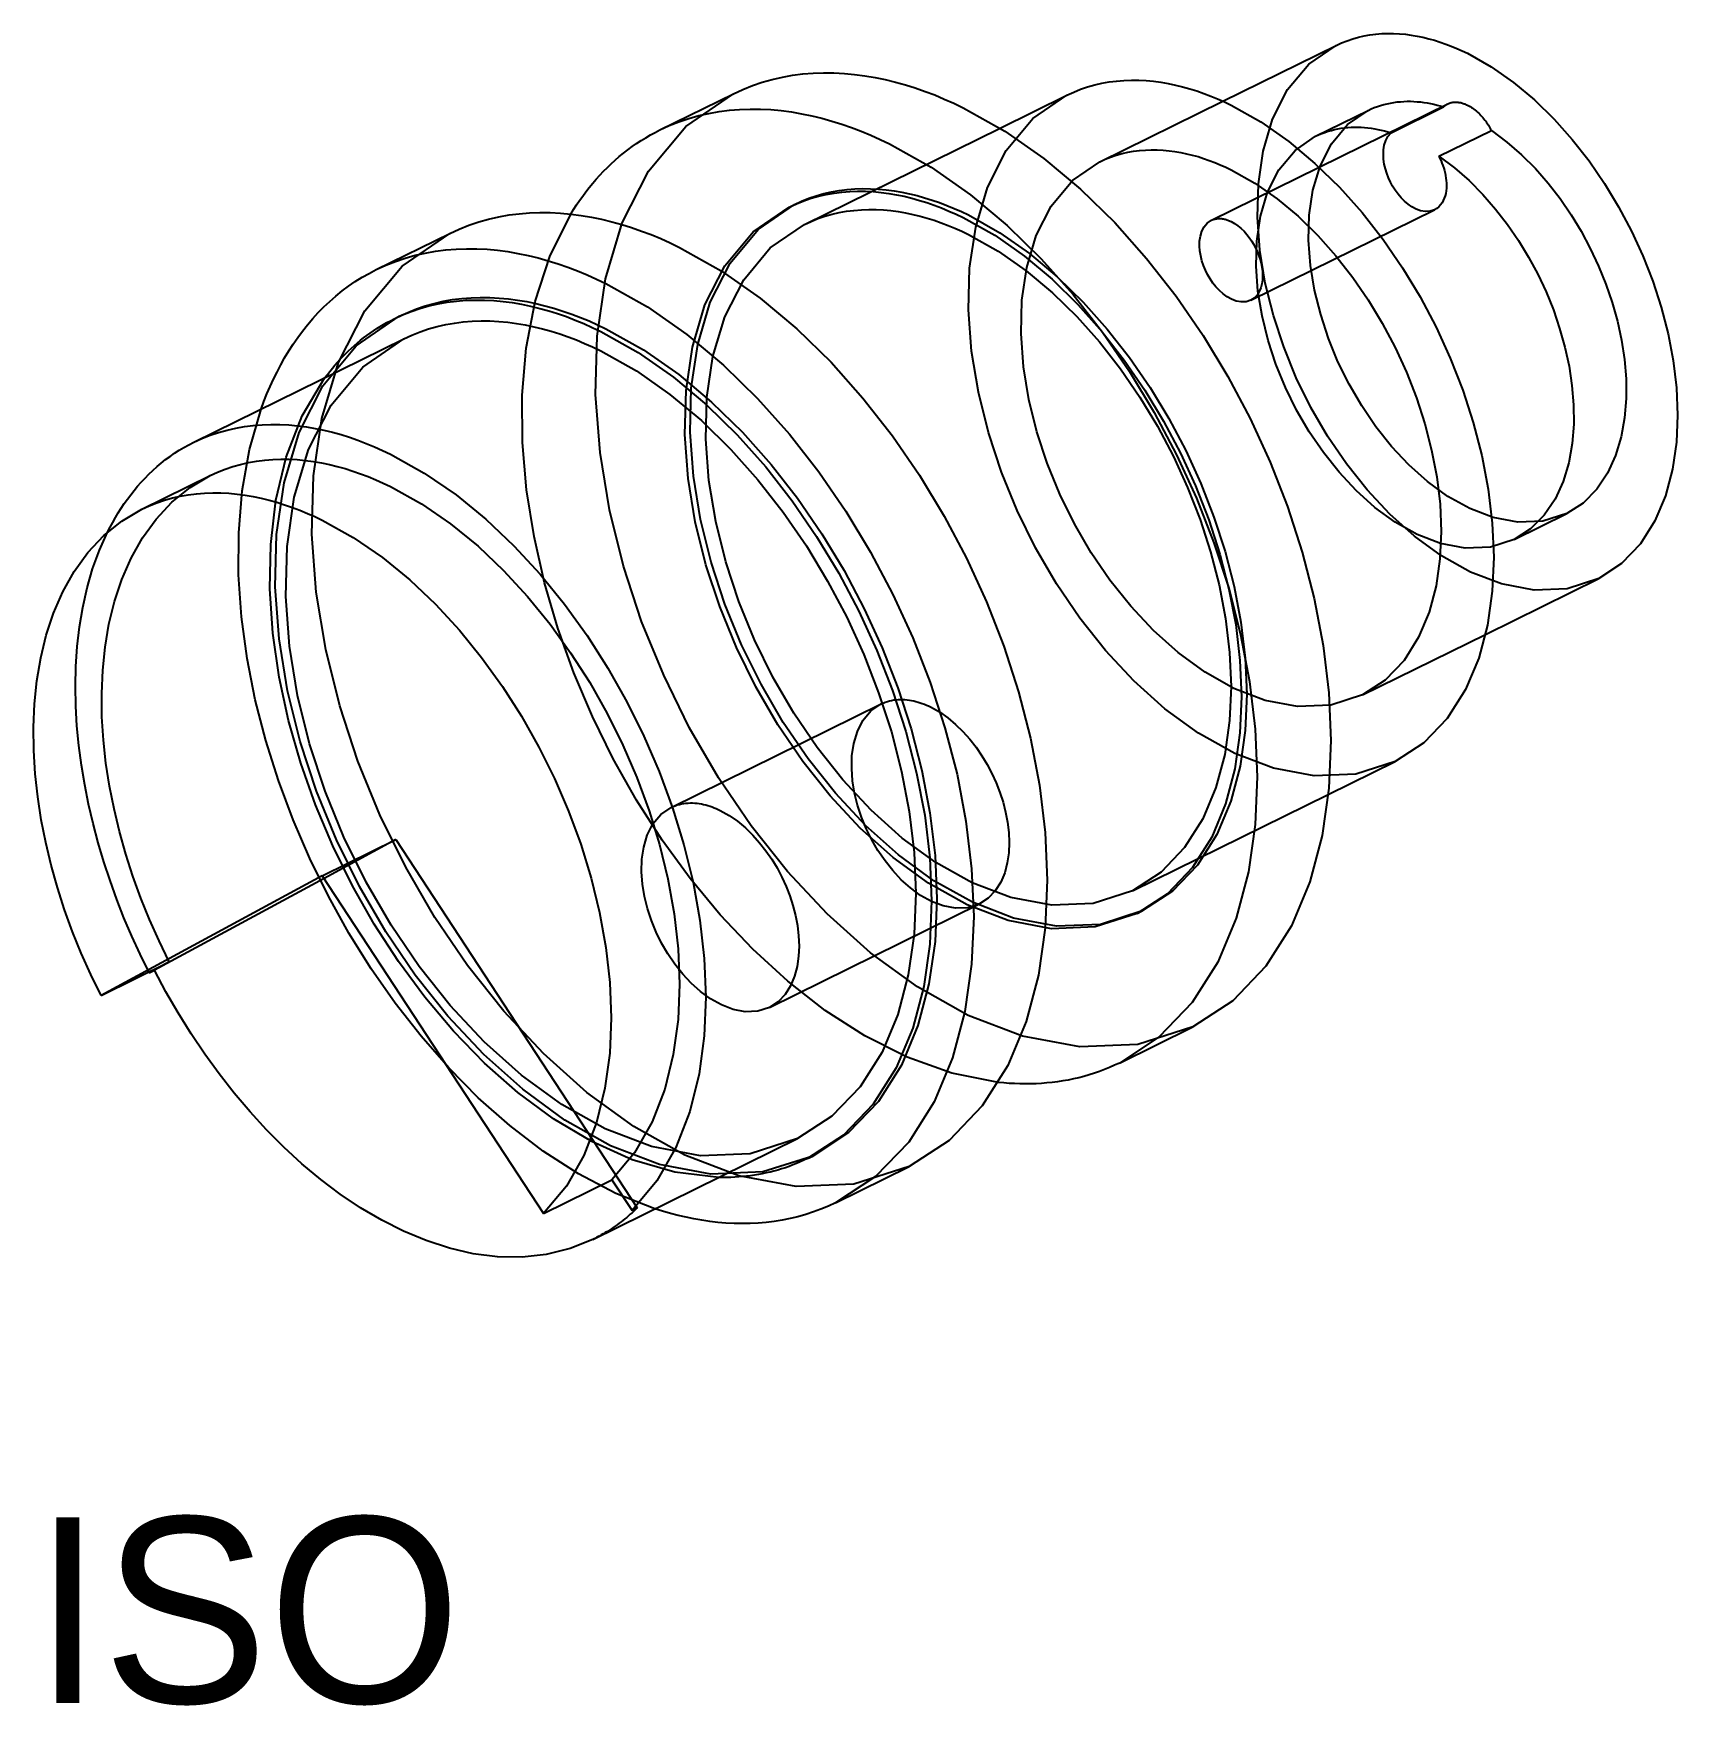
# Model space of a CAD drawing. Header units: millimetres. Extents: x 0 to 281, y -45 to 51.
# Drawn here: x 29.42 to 51.55, y 23.35 to 45.86 of the extents above; entities that cross this region are included whole.
import ezdxf

# ---------------------------------------------------------------- set-up
doc = ezdxf.new("R2010")
doc.units = ezdxf.units.MM
doc.layers.add('ISO_HIDDEN', color=8, linetype='CONTINUOUS')
doc.layers.add('ISO_VISIBLE', color=7, linetype='Continuous')

msp = doc.modelspace()

# ---------------------------------------------------------------- linework, layer by layer
at = {"layer": 'ISO_HIDDEN'}
for points in [[(50.488, 38.52), (50.063, 38.384), (49.617, 38.366), (49.178, 38.448), (48.76, 38.608), (48.37, 38.827), (48.009, 39.09), (47.675, 39.389), (47.37, 39.716), (47.091, 40.066), (46.839, 40.436), (46.614, 40.823), (46.417, 41.224), (46.247, 41.638), (46.108, 42.063), (46, 42.498), (45.927, 42.939), (45.894, 43.385), (45.906, 43.833), (45.97, 44.275), (46.098, 44.704), (46.3, 45.102), (46.587, 45.445), (46.954, 45.698)], [(45.025, 32.487), (44.282, 32.247), (43.501, 32.216), (42.733, 32.36), (42.002, 32.64), (41.319, 33.023), (40.686, 33.484), (40.103, 34.006), (39.568, 34.578), (39.081, 35.191), (38.64, 35.838), (38.246, 36.515), (37.901, 37.218), (37.604, 37.943), (37.36, 38.687), (37.171, 39.447), (37.044, 40.219), (36.985, 41), (37.006, 41.783), (37.119, 42.557), (37.343, 43.307), (37.697, 44.004), (38.198, 44.604), (38.84, 45.047)], [(47.747, 36.057), (47.217, 35.886), (46.659, 35.863), (46.11, 35.966), (45.588, 36.166), (45.101, 36.44), (44.649, 36.769), (44.232, 37.142), (43.85, 37.55), (43.502, 37.988), (43.187, 38.451), (42.906, 38.934), (42.659, 39.436), (42.447, 39.954), (42.272, 40.485), (42.138, 41.028), (42.047, 41.58), (42.005, 42.138), (42.02, 42.697), (42.101, 43.25), (42.26, 43.786), (42.513, 44.284), (42.871, 44.712), (43.33, 45.028)], [(43.772, 44.131), (45.428, 44.947)], [(45.274, 43.344), (48.456, 44.91)], [(50.057, 39.395), (49.736, 39.292), (49.399, 39.278), (49.066, 39.341), (48.751, 39.462), (48.456, 39.627), (48.182, 39.826), (47.93, 40.052), (47.699, 40.299), (47.488, 40.564), (47.298, 40.844), (47.128, 41.136), (46.978, 41.44), (46.85, 41.753), (46.745, 42.074), (46.663, 42.403), (46.608, 42.737), (46.583, 43.074), (46.592, 43.412), (46.641, 43.747), (46.737, 44.071), (46.89, 44.372), (47.107, 44.632), (47.385, 44.823)], [(46.677, 44.475), (47.385, 44.823)], [(47.385, 44.823), (47.425, 44.842), (47.467, 44.86), (47.509, 44.876), (47.552, 44.89), (47.596, 44.902), (47.64, 44.913), (47.684, 44.922), (47.729, 44.93), (47.773, 44.936), (47.818, 44.94), (47.864, 44.943), (47.909, 44.945), (47.954, 44.945), (47.999, 44.943), (48.044, 44.94), (48.089, 44.936), (48.134, 44.93), (48.179, 44.923), (48.223, 44.915), (48.268, 44.905), (48.312, 44.895), (48.355, 44.883), (48.399, 44.871)], [(47.692, 44.522), (48.399, 44.871)], [(48.399, 44.871), (48.401, 44.873), (48.403, 44.875), (48.405, 44.877), (48.408, 44.879), (48.41, 44.881), (48.412, 44.883), (48.415, 44.884), (48.417, 44.886), (48.42, 44.888), (48.422, 44.89), (48.424, 44.892), (48.427, 44.893), (48.429, 44.895), (48.432, 44.897), (48.435, 44.898), (48.437, 44.9), (48.44, 44.902), (48.442, 44.903), (48.445, 44.905), (48.448, 44.906), (48.45, 44.908), (48.453, 44.909), (48.456, 44.91)], [(48.456, 44.91), (48.467, 44.915), (48.478, 44.92), (48.489, 44.924), (48.501, 44.927), (48.512, 44.93), (48.524, 44.932), (48.536, 44.933), (48.548, 44.934), (48.56, 44.934), (48.572, 44.934), (48.584, 44.934), (48.596, 44.933), (48.607, 44.931), (48.619, 44.929), (48.631, 44.927), (48.643, 44.924), (48.654, 44.921), (48.665, 44.917), (48.677, 44.913), (48.688, 44.909), (48.699, 44.904), (48.71, 44.899), (48.721, 44.894)], [(48.721, 44.894), (48.739, 44.885), (48.757, 44.874), (48.775, 44.863), (48.792, 44.852), (48.809, 44.84), (48.825, 44.827), (48.841, 44.814), (48.856, 44.8), (48.872, 44.786), (48.886, 44.771), (48.901, 44.756), (48.915, 44.741), (48.928, 44.725), (48.941, 44.709), (48.954, 44.693), (48.967, 44.677), (48.979, 44.66), (48.99, 44.643), (49.002, 44.625), (49.012, 44.608), (49.023, 44.59), (49.033, 44.572), (49.043, 44.553)], [(39.795, 43.287), (42.429, 44.584)], [(46.677, 44.475), (46.718, 44.494), (46.76, 44.511), (46.802, 44.527), (46.845, 44.542), (46.889, 44.554), (46.933, 44.565), (46.977, 44.574), (47.021, 44.582), (47.066, 44.588), (47.111, 44.592), (47.156, 44.595), (47.202, 44.597), (47.247, 44.596), (47.292, 44.595), (47.337, 44.592), (47.382, 44.587), (47.427, 44.582), (47.472, 44.575), (47.516, 44.567), (47.56, 44.557), (47.604, 44.547), (47.648, 44.535), (47.692, 44.522)], [(49.35, 39.047), (49.029, 38.944), (48.691, 38.93), (48.359, 38.992), (48.044, 39.113), (47.749, 39.279), (47.475, 39.478), (47.223, 39.704), (46.992, 39.951), (46.781, 40.216), (46.591, 40.495), (46.421, 40.788), (46.271, 41.092), (46.143, 41.405), (46.037, 41.726), (45.956, 42.055), (45.901, 42.389), (45.876, 42.726), (45.885, 43.064), (45.934, 43.399), (46.03, 43.723), (46.183, 44.024), (46.4, 44.283), (46.677, 44.475)], [(48.279, 43.486), (48.218, 43.466), (48.154, 43.462), (48.091, 43.472), (48.031, 43.494), (47.974, 43.524), (47.921, 43.56), (47.872, 43.601), (47.827, 43.647), (47.786, 43.696), (47.748, 43.747), (47.714, 43.802), (47.684, 43.858), (47.657, 43.917), (47.634, 43.976), (47.616, 44.038), (47.602, 44.1), (47.593, 44.164), (47.589, 44.228), (47.592, 44.292), (47.602, 44.355), (47.621, 44.416), (47.651, 44.473), (47.692, 44.522)], [(48.336, 44.205), (49.043, 44.553)], [(49.043, 44.553), (49.253, 44.397), (49.45, 44.225), (49.635, 44.039), (49.807, 43.842), (49.967, 43.635), (50.115, 43.419), (50.251, 43.195), (50.375, 42.964), (50.486, 42.727), (50.584, 42.484), (50.669, 42.236), (50.74, 41.984), (50.795, 41.728), (50.835, 41.469), (50.856, 41.208), (50.858, 40.946), (50.837, 40.685), (50.791, 40.428), (50.716, 40.177), (50.607, 39.939), (50.461, 39.722), (50.277, 39.536), (50.057, 39.395)], [(47.306, 36.954), (46.881, 36.817), (46.435, 36.799), (45.996, 36.881), (45.578, 37.042), (45.188, 37.26), (44.827, 37.524), (44.493, 37.822), (44.188, 38.149), (43.909, 38.499), (43.657, 38.869), (43.432, 39.256), (43.235, 39.657), (43.065, 40.072), (42.926, 40.497), (42.818, 40.931), (42.745, 41.372), (42.712, 41.819), (42.724, 42.266), (42.788, 42.708), (42.916, 43.137), (43.118, 43.535), (43.405, 43.878), (43.772, 44.131)], [(43.772, 44.131), (43.844, 44.164), (43.918, 44.194), (43.994, 44.219), (44.071, 44.241), (44.148, 44.259), (44.227, 44.273), (44.306, 44.283), (44.386, 44.289), (44.465, 44.292), (44.545, 44.291), (44.625, 44.287), (44.704, 44.28), (44.783, 44.269), (44.862, 44.256), (44.94, 44.24), (45.017, 44.221), (45.094, 44.2), (45.17, 44.176), (45.246, 44.149), (45.32, 44.121), (45.394, 44.091), (45.467, 44.058), (45.539, 44.024)], [(48.336, 44.205), (48.351, 44.174), (48.365, 44.143), (48.378, 44.111), (48.39, 44.079), (48.401, 44.046), (48.411, 44.013), (48.419, 43.979), (48.426, 43.946), (48.431, 43.912), (48.435, 43.877), (48.437, 43.843), (48.438, 43.809), (48.437, 43.774), (48.433, 43.74), (48.428, 43.706), (48.42, 43.672), (48.409, 43.64), (48.395, 43.608), (48.379, 43.578), (48.359, 43.55), (48.335, 43.525), (48.308, 43.503), (48.279, 43.486)], [(48.336, 44.205), (48.546, 44.049), (48.743, 43.877), (48.928, 43.691), (49.1, 43.494), (49.26, 43.287), (49.408, 43.071), (49.544, 42.847), (49.668, 42.616), (49.779, 42.379), (49.877, 42.136), (49.962, 41.888), (50.033, 41.636), (50.088, 41.38), (50.128, 41.121), (50.149, 40.86), (50.151, 40.598), (50.13, 40.337), (50.084, 40.08), (50.009, 39.829), (49.9, 39.591), (49.754, 39.374), (49.57, 39.188), (49.35, 39.047)], [(45.539, 44.024), (45.859, 43.844), (46.16, 43.633), (46.442, 43.397), (46.705, 43.14), (46.95, 42.865), (47.176, 42.575), (47.384, 42.272), (47.575, 41.957), (47.746, 41.632), (47.9, 41.298), (48.033, 40.955), (48.147, 40.605), (48.239, 40.249), (48.308, 39.888), (48.352, 39.523), (48.367, 39.155), (48.351, 38.788), (48.299, 38.424), (48.205, 38.069), (48.063, 37.73), (47.867, 37.419), (47.613, 37.154), (47.306, 36.954)], [(39.591, 43.522), (39.687, 43.566), (39.786, 43.605), (39.886, 43.639), (39.987, 43.668), (40.09, 43.691), (40.194, 43.709), (40.299, 43.723), (40.405, 43.731), (40.51, 43.735), (40.616, 43.734), (40.721, 43.729), (40.827, 43.719), (40.931, 43.705), (41.036, 43.687), (41.139, 43.666), (41.242, 43.641), (41.343, 43.612), (41.444, 43.581), (41.544, 43.546), (41.643, 43.509), (41.741, 43.468), (41.837, 43.425), (41.933, 43.38)], [(39.662, 43.556), (39.758, 43.601), (39.856, 43.64), (39.956, 43.674), (40.058, 43.702), (40.161, 43.726), (40.265, 43.744), (40.37, 43.758), (40.475, 43.766), (40.581, 43.77), (40.687, 43.769), (40.792, 43.763), (40.897, 43.754), (41.002, 43.74), (41.106, 43.722), (41.21, 43.701), (41.312, 43.676), (41.414, 43.647), (41.515, 43.616), (41.615, 43.581), (41.714, 43.543), (41.811, 43.503), (41.908, 43.46), (42.003, 43.415)], [(44.274, 34.012), (43.711, 33.831), (43.12, 33.807), (42.538, 33.916), (41.985, 34.128), (41.468, 34.418), (40.989, 34.767), (40.547, 35.162), (40.142, 35.595), (39.773, 36.059), (39.44, 36.55), (39.142, 37.062), (38.88, 37.594), (38.655, 38.143), (38.47, 38.706), (38.327, 39.282), (38.231, 39.867), (38.187, 40.458), (38.202, 41.05), (38.288, 41.637), (38.457, 42.205), (38.725, 42.732), (39.105, 43.186), (39.591, 43.522)], [(44.344, 34.047), (43.782, 33.865), (43.191, 33.842), (42.609, 33.951), (42.056, 34.163), (41.539, 34.453), (41.06, 34.802), (40.618, 35.197), (40.213, 35.63), (39.844, 36.094), (39.51, 36.584), (39.212, 37.097), (38.95, 37.629), (38.726, 38.178), (38.541, 38.741), (38.398, 39.316), (38.302, 39.901), (38.258, 40.493), (38.273, 41.085), (38.359, 41.672), (38.528, 42.239), (38.796, 42.767), (39.175, 43.221), (39.662, 43.556)], [(39.591, 43.522), (39.662, 43.556)], [(39.795, 43.287), (39.885, 43.329), (39.978, 43.366), (40.072, 43.398), (40.168, 43.425), (40.265, 43.447), (40.363, 43.464), (40.462, 43.477), (40.562, 43.485), (40.661, 43.489), (40.761, 43.488), (40.861, 43.483), (40.96, 43.473), (41.059, 43.46), (41.157, 43.444), (41.255, 43.423), (41.352, 43.4), (41.448, 43.373), (41.543, 43.343), (41.637, 43.31), (41.73, 43.275), (41.822, 43.237), (41.913, 43.196), (42.003, 43.154)], [(45.804, 42.267), (48.279, 43.486)], [(42.406, 31.738), (41.781, 31.862), (41.181, 32.076), (40.611, 32.363), (40.075, 32.708), (39.572, 33.1), (39.101, 33.53), (38.663, 33.994), (38.256, 34.485), (37.88, 35), (37.536, 35.537), (37.222, 36.092), (36.941, 36.664), (36.692, 37.251), (36.476, 37.852), (36.297, 38.464), (36.156, 39.086), (36.056, 39.716), (36.002, 40.351), (35.998, 40.989), (36.052, 41.624), (36.171, 42.25), (36.367, 42.857), (36.651, 43.428)], [(44.212, 34.316), (43.681, 34.145), (43.124, 34.122), (42.575, 34.225), (42.053, 34.426), (41.565, 34.699), (41.113, 35.028), (40.696, 35.401), (40.314, 35.81), (39.966, 36.247), (39.652, 36.71), (39.37, 37.193), (39.123, 37.695), (38.911, 38.213), (38.737, 38.744), (38.602, 39.287), (38.511, 39.839), (38.47, 40.397), (38.484, 40.956), (38.565, 41.509), (38.725, 42.045), (38.978, 42.543), (39.335, 42.971), (39.795, 43.287)], [(41.933, 43.38), (42.357, 43.141), (42.756, 42.861), (43.13, 42.549), (43.478, 42.208), (43.802, 41.844), (44.102, 41.46), (44.378, 41.058), (44.63, 40.641), (44.858, 40.21), (45.061, 39.767), (45.238, 39.313), (45.388, 38.85), (45.51, 38.378), (45.602, 37.9), (45.659, 37.416), (45.68, 36.929), (45.659, 36.442), (45.59, 35.96), (45.466, 35.489), (45.278, 35.04), (45.018, 34.629), (44.681, 34.277), (44.274, 34.012)], [(42.003, 43.415), (42.428, 43.176), (42.827, 42.896), (43.2, 42.583), (43.549, 42.243), (43.873, 41.879), (44.173, 41.495), (44.449, 41.093), (44.701, 40.676), (44.928, 40.245), (45.131, 39.802), (45.309, 39.348), (45.459, 38.885), (45.581, 38.413), (45.672, 37.934), (45.73, 37.451), (45.751, 36.964), (45.73, 36.477), (45.661, 35.995), (45.536, 35.524), (45.348, 35.075), (45.088, 34.663), (44.752, 34.312), (44.344, 34.047)], [(45.804, 42.267), (45.74, 42.247), (45.673, 42.244), (45.607, 42.256), (45.545, 42.28), (45.486, 42.313), (45.432, 42.353), (45.382, 42.397), (45.336, 42.446), (45.294, 42.499), (45.257, 42.554), (45.223, 42.612), (45.193, 42.673), (45.168, 42.735), (45.147, 42.798), (45.131, 42.864), (45.12, 42.93), (45.115, 42.997), (45.116, 43.064), (45.126, 43.13), (45.145, 43.195), (45.176, 43.254), (45.219, 43.306), (45.274, 43.344)], [(45.274, 43.344), (45.285, 43.349), (45.296, 43.353), (45.307, 43.357), (45.319, 43.36), (45.33, 43.363), (45.342, 43.365), (45.354, 43.366), (45.366, 43.367), (45.378, 43.368), (45.39, 43.368), (45.402, 43.367), (45.414, 43.366), (45.425, 43.364), (45.437, 43.362), (45.449, 43.36), (45.461, 43.357), (45.472, 43.354), (45.483, 43.35), (45.495, 43.346), (45.506, 43.342), (45.517, 43.338), (45.528, 43.333), (45.539, 43.328)], [(45.539, 43.328), (45.587, 43.301), (45.632, 43.269), (45.674, 43.233), (45.714, 43.195), (45.75, 43.154), (45.784, 43.11), (45.816, 43.065), (45.844, 43.018), (45.87, 42.969), (45.893, 42.919), (45.913, 42.867), (45.93, 42.815), (45.944, 42.761), (45.954, 42.707), (45.961, 42.652), (45.963, 42.597), (45.961, 42.542), (45.953, 42.488), (45.939, 42.434), (45.917, 42.383), (45.888, 42.337), (45.85, 42.297), (45.804, 42.267)], [(41.206, 30.607), (40.463, 30.367), (39.683, 30.336), (38.914, 30.48), (38.184, 30.76), (37.501, 31.143), (36.868, 31.604), (36.285, 32.126), (35.75, 32.698), (35.262, 33.311), (34.822, 33.958), (34.428, 34.635), (34.082, 35.338), (33.786, 36.063), (33.541, 36.807), (33.353, 37.567), (33.225, 38.339), (33.167, 39.12), (33.188, 39.903), (33.301, 40.677), (33.524, 41.427), (33.878, 42.124), (34.379, 42.724), (35.022, 43.167)], [(42.003, 43.154), (42.404, 42.928), (42.78, 42.665), (43.133, 42.369), (43.461, 42.048), (43.767, 41.705), (44.05, 41.342), (44.31, 40.963), (44.548, 40.57), (44.763, 40.163), (44.954, 39.746), (45.121, 39.317), (45.263, 38.88), (45.379, 38.435), (45.465, 37.983), (45.519, 37.527), (45.539, 37.068), (45.519, 36.609), (45.454, 36.154), (45.336, 35.709), (45.159, 35.286), (44.914, 34.898), (44.596, 34.566), (44.212, 34.316)], [(39.907, 30.747), (39.238, 30.532), (38.536, 30.503), (37.844, 30.633), (37.187, 30.886), (36.572, 31.23), (36.003, 31.645), (35.478, 32.115), (34.996, 32.63), (34.558, 33.181), (34.161, 33.764), (33.807, 34.373), (33.495, 35.005), (33.229, 35.658), (33.009, 36.327), (32.839, 37.011), (32.724, 37.707), (32.672, 38.409), (32.69, 39.114), (32.792, 39.811), (32.993, 40.486), (33.312, 41.113), (33.763, 41.653), (34.341, 42.051)], [(39.704, 30.982), (39.067, 30.776), (38.398, 30.749), (37.739, 30.873), (37.113, 31.113), (36.528, 31.441), (35.985, 31.836), (35.485, 32.284), (35.027, 32.774), (34.609, 33.3), (34.231, 33.854), (33.894, 34.435), (33.597, 35.037), (33.343, 35.658), (33.134, 36.296), (32.972, 36.947), (32.863, 37.61), (32.813, 38.279), (32.831, 38.95), (32.928, 39.614), (33.119, 40.256), (33.423, 40.854), (33.852, 41.368), (34.403, 41.747)], [(38.643, 30.459), (38.05, 30.529), (37.477, 30.697), (36.932, 30.943), (36.419, 31.249), (35.939, 31.604), (35.49, 31.999), (35.073, 32.428), (34.687, 32.884), (34.331, 33.364), (34.006, 33.866), (33.711, 34.386), (33.447, 34.922), (33.215, 35.473), (33.016, 36.036), (32.852, 36.611), (32.726, 37.195), (32.641, 37.787), (32.601, 38.383), (32.612, 38.981), (32.682, 39.574), (32.82, 40.156), (33.036, 40.713), (33.342, 41.225)], [(37.784, 30.036), (37.257, 30.243), (36.755, 30.505), (36.28, 30.812), (35.83, 31.156), (35.406, 31.531), (35.008, 31.933), (34.635, 32.359), (34.286, 32.805), (33.962, 33.269), (33.662, 33.749), (33.387, 34.244), (33.137, 34.752), (32.913, 35.271), (32.715, 35.802), (32.545, 36.342), (32.404, 36.89), (32.294, 37.445), (32.218, 38.006), (32.179, 38.571), (32.181, 39.137), (32.228, 39.701), (32.326, 40.258), (32.483, 40.802)], [(31.246, 33.362), (31.108, 33.643), (30.981, 33.929), (30.863, 34.22), (30.757, 34.514), (30.661, 34.812), (30.576, 35.114), (30.503, 35.419), (30.442, 35.726), (30.394, 36.036), (30.36, 36.347), (30.34, 36.66), (30.337, 36.973), (30.35, 37.286), (30.382, 37.598), (30.434, 37.906), (30.508, 38.211), (30.607, 38.508), (30.731, 38.795), (30.885, 39.068), (31.068, 39.322), (31.282, 39.551), (31.526, 39.747), (31.796, 39.906)], [(49.35, 39.047), (50.057, 39.395)], [(30.97, 33.226), (30.852, 33.465), (30.741, 33.708), (30.636, 33.954), (30.538, 34.202), (30.448, 34.454), (30.364, 34.707), (30.288, 34.963), (30.22, 35.221), (30.159, 35.482), (30.107, 35.743), (30.063, 36.007), (30.028, 36.272), (30.003, 36.537), (29.987, 36.804), (29.982, 37.071), (29.989, 37.338), (30.006, 37.604), (30.037, 37.87), (30.081, 38.133), (30.14, 38.394), (30.214, 38.65), (30.306, 38.901), (30.415, 39.145)], [(47.306, 36.954), (48.962, 37.769)], [(38.001, 35.44), (40.829, 36.833)], [(42.154, 34.141), (41.995, 34.09), (41.828, 34.083), (41.663, 34.114), (41.507, 34.174), (41.36, 34.256), (41.225, 34.355), (41.1, 34.467), (40.985, 34.589), (40.881, 34.721), (40.786, 34.859), (40.702, 35.004), (40.628, 35.155), (40.564, 35.31), (40.512, 35.47), (40.471, 35.633), (40.444, 35.798), (40.432, 35.965), (40.436, 36.133), (40.46, 36.299), (40.508, 36.46), (40.584, 36.609), (40.691, 36.738), (40.829, 36.833)], [(40.829, 36.833), (40.856, 36.845), (40.884, 36.856), (40.912, 36.866), (40.941, 36.874), (40.97, 36.88), (41, 36.886), (41.029, 36.889), (41.059, 36.892), (41.089, 36.893), (41.119, 36.893), (41.149, 36.891), (41.179, 36.888), (41.208, 36.884), (41.238, 36.879), (41.267, 36.873), (41.296, 36.866), (41.325, 36.858), (41.353, 36.849), (41.382, 36.839), (41.41, 36.829), (41.437, 36.817), (41.465, 36.805), (41.492, 36.792)], [(41.492, 36.792), (41.612, 36.725), (41.725, 36.646), (41.83, 36.557), (41.929, 36.461), (42.021, 36.358), (42.106, 36.249), (42.184, 36.135), (42.255, 36.017), (42.319, 35.895), (42.377, 35.77), (42.427, 35.642), (42.47, 35.51), (42.504, 35.377), (42.53, 35.241), (42.546, 35.104), (42.552, 34.967), (42.546, 34.829), (42.527, 34.692), (42.492, 34.559), (42.438, 34.432), (42.365, 34.316), (42.269, 34.216), (42.154, 34.141)], [(44.212, 34.316), (46.846, 35.613)], [(39.326, 32.748), (39.167, 32.697), (38.999, 32.69), (38.835, 32.721), (38.678, 32.781), (38.532, 32.863), (38.396, 32.962), (38.271, 33.074), (38.157, 33.197), (38.052, 33.328), (37.958, 33.467), (37.873, 33.612), (37.799, 33.762), (37.736, 33.918), (37.683, 34.077), (37.643, 34.24), (37.616, 34.405), (37.603, 34.573), (37.608, 34.741), (37.632, 34.906), (37.68, 35.067), (37.756, 35.217), (37.863, 35.345), (38.001, 35.44)], [(38.001, 35.44), (38.028, 35.452), (38.056, 35.463), (38.084, 35.473), (38.113, 35.481), (38.142, 35.488), (38.171, 35.493), (38.201, 35.497), (38.231, 35.499), (38.261, 35.5), (38.291, 35.5), (38.32, 35.498), (38.35, 35.496), (38.38, 35.492), (38.409, 35.487), (38.439, 35.481), (38.468, 35.474), (38.496, 35.466), (38.525, 35.457), (38.553, 35.447), (38.581, 35.436), (38.609, 35.425), (38.636, 35.413), (38.663, 35.4)], [(38.663, 35.4), (38.783, 35.332), (38.896, 35.253), (39.002, 35.165), (39.101, 35.068), (39.192, 34.965), (39.277, 34.856), (39.355, 34.743), (39.427, 34.625), (39.491, 34.503), (39.548, 34.377), (39.599, 34.249), (39.641, 34.118), (39.676, 33.984), (39.702, 33.849), (39.718, 33.712), (39.724, 33.574), (39.718, 33.436), (39.698, 33.3), (39.663, 33.167), (39.61, 33.039), (39.536, 32.923), (39.441, 32.824), (39.326, 32.748)], [(33.306, 34.519), (34.296, 35.007)], [(34.296, 35.007), (33.329, 34.484)], [(34.296, 35.007), (37.546, 30.05)], [(39.326, 32.748), (42.154, 34.141)], [(44.274, 34.012), (44.344, 34.047)]]:
    msp.add_lwpolyline(points, dxfattribs=at)
at = {"layer": 'ISO_VISIBLE'}
for points in [[(45.428, 44.947), (46.954, 45.698)], [(46.954, 45.698), (47.026, 45.731), (47.1, 45.76), (47.176, 45.786), (47.253, 45.808), (47.33, 45.825), (47.409, 45.839), (47.488, 45.849), (47.568, 45.856), (47.647, 45.859), (47.727, 45.858), (47.807, 45.854), (47.886, 45.847), (47.965, 45.836), (48.044, 45.823), (48.122, 45.807), (48.199, 45.788), (48.276, 45.766), (48.352, 45.742), (48.428, 45.716), (48.502, 45.688), (48.576, 45.657), (48.649, 45.625), (48.721, 45.591)], [(48.721, 45.591), (49.041, 45.41), (49.342, 45.199), (49.624, 44.963), (49.887, 44.706), (50.132, 44.432), (50.358, 44.142), (50.566, 43.839), (50.756, 43.524), (50.928, 43.199), (51.082, 42.864), (51.215, 42.522), (51.329, 42.172), (51.421, 41.816), (51.49, 41.455), (51.534, 41.089), (51.549, 40.722), (51.533, 40.355), (51.481, 39.991), (51.387, 39.635), (51.245, 39.296), (51.049, 38.986), (50.795, 38.721), (50.488, 38.52)], [(38.84, 45.047), (38.967, 45.105), (39.097, 45.157), (39.229, 45.202), (39.363, 45.239), (39.499, 45.271), (39.637, 45.295), (39.775, 45.313), (39.914, 45.324), (40.054, 45.329), (40.193, 45.327), (40.333, 45.32), (40.472, 45.307), (40.61, 45.289), (40.748, 45.266), (40.884, 45.237), (41.02, 45.204), (41.155, 45.167), (41.288, 45.125), (41.42, 45.079), (41.55, 45.03), (41.679, 44.976), (41.807, 44.92), (41.933, 44.859)], [(37.85, 44.559), (38.84, 45.047)], [(42.429, 44.584), (43.33, 45.028)], [(43.33, 45.028), (43.421, 45.07), (43.513, 45.107), (43.608, 45.139), (43.704, 45.166), (43.801, 45.188), (43.899, 45.205), (43.998, 45.218), (44.097, 45.226), (44.197, 45.229), (44.297, 45.228), (44.396, 45.223), (44.495, 45.214), (44.594, 45.201), (44.693, 45.184), (44.79, 45.164), (44.887, 45.141), (44.983, 45.114), (45.078, 45.084), (45.172, 45.051), (45.266, 45.016), (45.358, 44.978), (45.449, 44.937), (45.539, 44.894)], [(37.85, 44.559), (37.977, 44.618), (38.107, 44.669), (38.239, 44.714), (38.373, 44.752), (38.51, 44.783), (38.647, 44.807), (38.785, 44.825), (38.924, 44.836), (39.064, 44.841), (39.204, 44.84), (39.343, 44.833), (39.482, 44.82), (39.62, 44.802), (39.758, 44.778), (39.895, 44.75), (40.03, 44.717), (40.165, 44.679), (40.298, 44.638), (40.43, 44.592), (40.56, 44.542), (40.689, 44.489), (40.817, 44.432), (40.943, 44.372)], [(41.933, 44.859), (42.493, 44.544), (43.02, 44.175), (43.514, 43.762), (43.974, 43.312), (44.402, 42.831), (44.798, 42.324), (45.162, 41.793), (45.495, 41.242), (45.796, 40.673), (46.064, 40.088), (46.298, 39.489), (46.497, 38.877), (46.658, 38.254), (46.779, 37.621), (46.855, 36.982), (46.882, 36.339), (46.854, 35.697), (46.763, 35.06), (46.599, 34.438), (46.351, 33.845), (46.007, 33.301), (45.563, 32.837), (45.025, 32.487)], [(45.539, 44.894), (45.939, 44.669), (46.316, 44.405), (46.668, 44.11), (46.997, 43.789), (47.303, 43.446), (47.585, 43.083), (47.846, 42.704), (48.083, 42.311), (48.298, 41.904), (48.49, 41.486), (48.657, 41.058), (48.799, 40.621), (48.914, 40.176), (49, 39.724), (49.055, 39.268), (49.074, 38.809), (49.054, 38.349), (48.989, 37.894), (48.872, 37.45), (48.695, 37.026), (48.449, 36.638), (48.132, 36.307), (47.747, 36.057)], [(36.651, 43.428), (36.689, 43.489), (36.729, 43.55), (36.769, 43.61), (36.812, 43.67), (36.855, 43.728), (36.9, 43.785), (36.946, 43.842), (36.993, 43.897), (37.042, 43.951), (37.092, 44.003), (37.143, 44.055), (37.196, 44.105), (37.249, 44.154), (37.304, 44.202), (37.361, 44.248), (37.418, 44.292), (37.477, 44.336), (37.536, 44.377), (37.597, 44.417), (37.659, 44.455), (37.722, 44.492), (37.786, 44.526), (37.85, 44.559)], [(40.943, 44.372), (41.503, 44.057), (42.03, 43.687), (42.524, 43.274), (42.984, 42.825), (43.412, 42.344), (43.808, 41.836), (44.172, 41.306), (44.505, 40.755), (44.806, 40.186), (45.074, 39.601), (45.308, 39.001), (45.507, 38.389), (45.668, 37.766), (45.789, 37.134), (45.865, 36.495), (45.892, 35.852), (45.864, 35.209), (45.773, 34.572), (45.609, 33.95), (45.361, 33.357), (45.017, 32.814), (44.573, 32.35), (44.035, 31.999)], [(35.022, 43.167), (35.149, 43.225), (35.279, 43.277), (35.411, 43.321), (35.545, 43.359), (35.681, 43.39), (35.819, 43.415), (35.957, 43.432), (36.096, 43.444), (36.236, 43.449), (36.375, 43.447), (36.514, 43.44), (36.653, 43.427), (36.792, 43.409), (36.929, 43.386), (37.066, 43.357), (37.202, 43.324), (37.336, 43.287), (37.469, 43.245), (37.601, 43.199), (37.732, 43.15), (37.861, 43.096), (37.988, 43.039), (38.114, 42.979)], [(34.032, 42.679), (35.022, 43.167)], [(34.032, 42.679), (34.159, 42.738), (34.289, 42.789), (34.421, 42.834), (34.555, 42.872), (34.691, 42.903), (34.829, 42.927), (34.967, 42.945), (35.106, 42.956), (35.246, 42.961), (35.385, 42.96), (35.525, 42.953), (35.664, 42.94), (35.802, 42.922), (35.94, 42.898), (36.076, 42.87), (36.212, 42.837), (36.346, 42.799), (36.479, 42.758), (36.611, 42.712), (36.742, 42.662), (36.871, 42.609), (36.998, 42.552), (37.124, 42.492)], [(38.114, 42.979), (38.675, 42.664), (39.202, 42.295), (39.695, 41.882), (40.156, 41.432), (40.584, 40.951), (40.98, 40.444), (41.344, 39.913), (41.677, 39.362), (41.977, 38.793), (42.245, 38.208), (42.48, 37.609), (42.678, 36.997), (42.84, 36.374), (42.96, 35.741), (43.037, 35.102), (43.064, 34.459), (43.036, 33.817), (42.945, 33.18), (42.781, 32.558), (42.532, 31.964), (42.189, 31.421), (41.744, 30.957), (41.206, 30.607)], [(32.483, 40.802), (32.52, 40.904), (32.56, 41.005), (32.603, 41.105), (32.648, 41.204), (32.696, 41.301), (32.746, 41.397), (32.799, 41.492), (32.855, 41.585), (32.914, 41.676), (32.976, 41.765), (33.04, 41.853), (33.108, 41.938), (33.178, 42.02), (33.251, 42.1), (33.328, 42.178), (33.407, 42.252), (33.488, 42.324), (33.573, 42.392), (33.66, 42.457), (33.749, 42.518), (33.841, 42.576), (33.936, 42.629), (34.032, 42.679)], [(37.124, 42.492), (37.685, 42.177), (38.212, 41.807), (38.705, 41.394), (39.166, 40.944), (39.594, 40.464), (39.99, 39.956), (40.354, 39.426), (40.687, 38.875), (40.987, 38.306), (41.256, 37.721), (41.49, 37.121), (41.688, 36.509), (41.85, 35.886), (41.97, 35.254), (42.047, 34.615), (42.074, 33.972), (42.046, 33.329), (41.955, 32.692), (41.791, 32.07), (41.542, 31.477), (41.199, 30.934), (40.754, 30.47), (40.216, 30.119)], [(34.271, 42.017), (34.385, 42.069), (34.501, 42.115), (34.62, 42.156), (34.741, 42.19), (34.864, 42.218), (34.987, 42.24), (35.112, 42.256), (35.237, 42.266), (35.363, 42.27), (35.488, 42.269), (35.614, 42.263), (35.739, 42.251), (35.863, 42.235), (35.987, 42.214), (36.11, 42.188), (36.232, 42.158), (36.353, 42.125), (36.473, 42.087), (36.592, 42.046), (36.709, 42.001), (36.825, 41.953), (36.94, 41.902), (37.053, 41.848)], [(34.341, 42.051), (34.455, 42.104), (34.572, 42.15), (34.691, 42.191), (34.812, 42.225), (34.934, 42.253), (35.058, 42.275), (35.183, 42.29), (35.308, 42.301), (35.433, 42.305), (35.559, 42.304), (35.685, 42.297), (35.81, 42.286), (35.934, 42.269), (36.058, 42.248), (36.181, 42.223), (36.303, 42.193), (36.424, 42.159), (36.544, 42.122), (36.663, 42.081), (36.78, 42.036), (36.896, 41.988), (37.011, 41.937), (37.124, 41.883)], [(33.342, 41.225), (33.375, 41.268), (33.407, 41.31), (33.441, 41.352), (33.476, 41.393), (33.511, 41.433), (33.547, 41.473), (33.584, 41.512), (33.621, 41.55), (33.659, 41.587), (33.699, 41.624), (33.738, 41.66), (33.779, 41.695), (33.82, 41.729), (33.862, 41.762), (33.905, 41.794), (33.949, 41.825), (33.993, 41.856), (34.038, 41.885), (34.083, 41.913), (34.129, 41.941), (34.176, 41.967), (34.223, 41.992), (34.271, 42.017)], [(34.271, 42.017), (34.341, 42.051)], [(34.403, 41.747), (34.512, 41.797), (34.623, 41.842), (34.736, 41.88), (34.851, 41.912), (34.968, 41.939), (35.086, 41.96), (35.204, 41.975), (35.324, 41.985), (35.443, 41.989), (35.563, 41.988), (35.682, 41.982), (35.801, 41.971), (35.92, 41.955), (36.038, 41.935), (36.155, 41.911), (36.271, 41.882), (36.387, 41.85), (36.501, 41.814), (36.614, 41.775), (36.726, 41.733), (36.836, 41.687), (36.945, 41.638), (37.053, 41.587)], [(37.124, 41.883), (37.629, 41.599), (38.103, 41.267), (38.547, 40.895), (38.962, 40.49), (39.347, 40.057), (39.703, 39.601), (40.031, 39.123), (40.33, 38.627), (40.601, 38.115), (40.842, 37.589), (41.053, 37.049), (41.232, 36.498), (41.377, 35.937), (41.486, 35.368), (41.554, 34.793), (41.579, 34.215), (41.554, 33.636), (41.472, 33.063), (41.324, 32.503), (41.101, 31.969), (40.791, 31.48), (40.391, 31.063), (39.907, 30.747)], [(31.575, 40.355), (34.403, 41.747)], [(37.053, 41.848), (37.558, 41.564), (38.033, 41.232), (38.477, 40.86), (38.891, 40.455), (39.276, 40.023), (39.632, 39.566), (39.96, 39.088), (40.26, 38.593), (40.53, 38.081), (40.772, 37.554), (40.982, 37.014), (41.161, 36.463), (41.306, 35.903), (41.415, 35.334), (41.484, 34.759), (41.508, 34.18), (41.483, 33.601), (41.401, 33.028), (41.253, 32.468), (41.03, 31.934), (40.721, 31.446), (40.32, 31.028), (39.836, 30.712)], [(37.053, 41.587), (37.534, 41.316), (37.986, 41), (38.409, 40.646), (38.803, 40.26), (39.17, 39.848), (39.51, 39.413), (39.822, 38.959), (40.107, 38.487), (40.365, 37.999), (40.595, 37.497), (40.795, 36.983), (40.966, 36.459), (41.104, 35.925), (41.207, 35.383), (41.273, 34.835), (41.296, 34.284), (41.272, 33.733), (41.194, 33.187), (41.053, 32.654), (40.84, 32.145), (40.546, 31.68), (40.165, 31.282), (39.704, 30.982)], [(31.575, 40.355), (31.683, 40.405), (31.795, 40.449), (31.908, 40.487), (32.023, 40.52), (32.14, 40.547), (32.257, 40.567), (32.376, 40.583), (32.495, 40.592), (32.615, 40.596), (32.734, 40.595), (32.854, 40.589), (32.973, 40.578), (33.092, 40.562), (33.21, 40.542), (33.327, 40.518), (33.443, 40.49), (33.558, 40.458), (33.672, 40.422), (33.785, 40.383), (33.897, 40.34), (34.008, 40.294), (34.117, 40.246), (34.225, 40.194)], [(30.415, 39.145), (30.448, 39.211), (30.484, 39.276), (30.52, 39.341), (30.558, 39.404), (30.598, 39.467), (30.639, 39.529), (30.682, 39.589), (30.727, 39.649), (30.773, 39.707), (30.82, 39.764), (30.869, 39.82), (30.92, 39.874), (30.972, 39.926), (31.026, 39.977), (31.082, 40.027), (31.138, 40.075), (31.197, 40.121), (31.257, 40.165), (31.318, 40.207), (31.38, 40.247), (31.444, 40.285), (31.509, 40.321), (31.575, 40.355)], [(31.796, 39.906), (31.895, 39.952), (31.997, 39.993), (32.101, 40.028), (32.206, 40.058), (32.313, 40.082), (32.421, 40.101), (32.53, 40.115), (32.639, 40.124), (32.749, 40.128), (32.859, 40.127), (32.968, 40.121), (33.077, 40.111), (33.186, 40.097), (33.294, 40.078), (33.402, 40.056), (33.508, 40.03), (33.614, 40), (33.718, 39.968), (33.822, 39.932), (33.925, 39.893), (34.026, 39.851), (34.126, 39.806), (34.225, 39.759)], [(34.225, 40.194), (34.679, 39.941), (35.106, 39.646), (35.509, 39.318), (35.886, 38.96), (36.238, 38.578), (36.566, 38.175), (36.869, 37.754), (37.149, 37.316), (37.405, 36.863), (37.636, 36.398), (37.842, 35.921), (38.022, 35.434), (38.174, 34.937), (38.297, 34.432), (38.389, 33.921), (38.447, 33.405), (38.468, 32.885), (38.446, 32.366), (38.377, 31.852), (38.253, 31.347), (38.066, 30.863), (37.809, 30.412), (37.475, 30.015)], [(30.876, 39.454), (31.796, 39.906)], [(30.876, 39.454), (30.976, 39.499), (31.078, 39.54), (31.182, 39.575), (31.287, 39.605), (31.394, 39.629), (31.502, 39.648), (31.611, 39.662), (31.72, 39.671), (31.83, 39.675), (31.939, 39.674), (32.049, 39.668), (32.158, 39.658), (32.267, 39.644), (32.375, 39.626), (32.482, 39.603), (32.589, 39.577), (32.695, 39.548), (32.799, 39.515), (32.903, 39.479), (33.005, 39.44), (33.107, 39.398), (33.207, 39.354), (33.306, 39.306)], [(34.225, 39.759), (34.641, 39.527), (35.033, 39.257), (35.402, 38.955), (35.747, 38.628), (36.07, 38.278), (36.371, 37.908), (36.649, 37.522), (36.906, 37.12), (37.14, 36.706), (37.352, 36.279), (37.54, 35.842), (37.705, 35.395), (37.845, 34.94), (37.958, 34.477), (38.042, 34.008), (38.095, 33.535), (38.114, 33.059), (38.094, 32.584), (38.031, 32.112), (37.917, 31.649), (37.746, 31.205), (37.51, 30.792), (37.204, 30.428)], [(30.327, 32.909), (30.189, 33.191), (30.062, 33.477), (29.944, 33.767), (29.837, 34.062), (29.741, 34.36), (29.656, 34.661), (29.583, 34.966), (29.522, 35.273), (29.475, 35.583), (29.44, 35.894), (29.421, 36.207), (29.417, 36.52), (29.431, 36.833), (29.463, 37.145), (29.515, 37.454), (29.589, 37.758), (29.687, 38.056), (29.812, 38.343), (29.966, 38.616), (30.149, 38.87), (30.363, 39.098), (30.607, 39.295), (30.876, 39.454)], [(33.306, 39.306), (33.722, 39.074), (34.114, 38.804), (34.482, 38.503), (34.828, 38.175), (35.151, 37.825), (35.451, 37.456), (35.73, 37.069), (35.986, 36.668), (36.221, 36.253), (36.432, 35.827), (36.621, 35.389), (36.786, 34.943), (36.926, 34.487), (37.039, 34.025), (37.123, 33.556), (37.176, 33.083), (37.195, 32.607), (37.175, 32.131), (37.111, 31.659), (36.998, 31.197), (36.827, 30.753), (36.591, 30.339), (36.285, 29.975)], [(48.962, 37.769), (50.488, 38.52)], [(46.846, 35.613), (47.747, 36.057)], [(33.306, 34.519), (30.327, 32.909)], [(33.329, 34.484), (31.046, 33.25)], [(33.306, 34.519), (36.285, 29.975)], [(30.327, 32.909), (31.246, 33.362)], [(31.246, 33.362), (30.975, 33.215)], [(30.975, 33.215), (30.975, 33.216), (30.975, 33.216), (30.974, 33.217), (30.974, 33.217), (30.974, 33.217), (30.974, 33.218), (30.973, 33.218), (30.973, 33.219), (30.973, 33.219), (30.973, 33.22), (30.972, 33.22), (30.972, 33.221), (30.972, 33.221), (30.972, 33.222), (30.972, 33.222), (30.971, 33.222), (30.971, 33.223), (30.971, 33.223), (30.971, 33.224), (30.97, 33.224), (30.97, 33.225), (30.97, 33.225), (30.97, 33.226)], [(30.975, 33.215), (31.046, 33.25)], [(36.946, 29.624), (36.641, 29.5), (36.321, 29.421), (35.994, 29.385), (35.665, 29.39), (35.338, 29.431), (35.017, 29.505), (34.704, 29.608), (34.4, 29.735), (34.105, 29.883), (33.821, 30.051), (33.548, 30.234), (33.285, 30.433), (33.032, 30.644), (32.789, 30.867), (32.556, 31.1), (32.333, 31.343), (32.12, 31.594), (31.917, 31.854), (31.723, 32.12), (31.539, 32.394), (31.365, 32.674), (31.2, 32.959), (31.046, 33.25)], [(44.035, 31.999), (45.025, 32.487)], [(44.035, 31.999), (43.969, 31.968), (43.903, 31.939), (43.835, 31.911), (43.767, 31.885), (43.699, 31.861), (43.629, 31.839), (43.559, 31.819), (43.489, 31.801), (43.418, 31.785), (43.347, 31.77), (43.275, 31.757), (43.204, 31.746), (43.132, 31.737), (43.059, 31.73), (42.987, 31.724), (42.914, 31.72), (42.841, 31.718), (42.769, 31.717), (42.696, 31.718), (42.623, 31.721), (42.551, 31.725), (42.478, 31.731), (42.406, 31.738)], [(36.946, 29.624), (39.704, 30.982)], [(39.836, 30.712), (39.788, 30.689), (39.739, 30.667), (39.69, 30.646), (39.64, 30.627), (39.59, 30.608), (39.539, 30.59), (39.489, 30.574), (39.437, 30.558), (39.386, 30.544), (39.334, 30.531), (39.281, 30.519), (39.229, 30.508), (39.176, 30.498), (39.124, 30.49), (39.071, 30.482), (39.017, 30.476), (38.964, 30.47), (38.911, 30.466), (38.857, 30.463), (38.804, 30.46), (38.75, 30.459), (38.697, 30.459), (38.643, 30.459)], [(39.836, 30.712), (39.907, 30.747)], [(36.285, 29.975), (37.204, 30.428)], [(37.204, 30.428), (37.475, 30.015)], [(40.216, 30.119), (41.206, 30.607)], [(37.546, 30.05), (37.523, 30.027), (37.499, 30.005), (37.476, 29.984), (37.452, 29.962), (37.427, 29.941), (37.403, 29.921), (37.378, 29.9), (37.353, 29.88), (37.327, 29.861), (37.302, 29.841), (37.276, 29.822), (37.25, 29.804), (37.223, 29.785), (37.197, 29.768), (37.17, 29.75), (37.143, 29.733), (37.115, 29.716), (37.088, 29.7), (37.06, 29.684), (37.032, 29.668), (37.003, 29.653), (36.975, 29.638), (36.946, 29.624)], [(37.475, 30.015), (37.546, 30.05)], [(40.216, 30.119), (40.118, 30.073), (40.018, 30.031), (39.916, 29.994), (39.813, 29.96), (39.708, 29.93), (39.603, 29.905), (39.496, 29.884), (39.389, 29.867), (39.281, 29.854), (39.173, 29.844), (39.065, 29.839), (38.956, 29.837), (38.848, 29.839), (38.739, 29.845), (38.631, 29.854), (38.523, 29.866), (38.416, 29.882), (38.309, 29.9), (38.202, 29.922), (38.097, 29.946), (37.992, 29.974), (37.887, 30.004), (37.784, 30.036)]]:
    msp.add_lwpolyline(points, dxfattribs=at)

# ---------------------------------------------------------------- texts
msp.add_text('ISO', height=2.5, dxfattribs=at).set_placement((29.417, 23.385))

doc.saveas('drawing.dxf')
